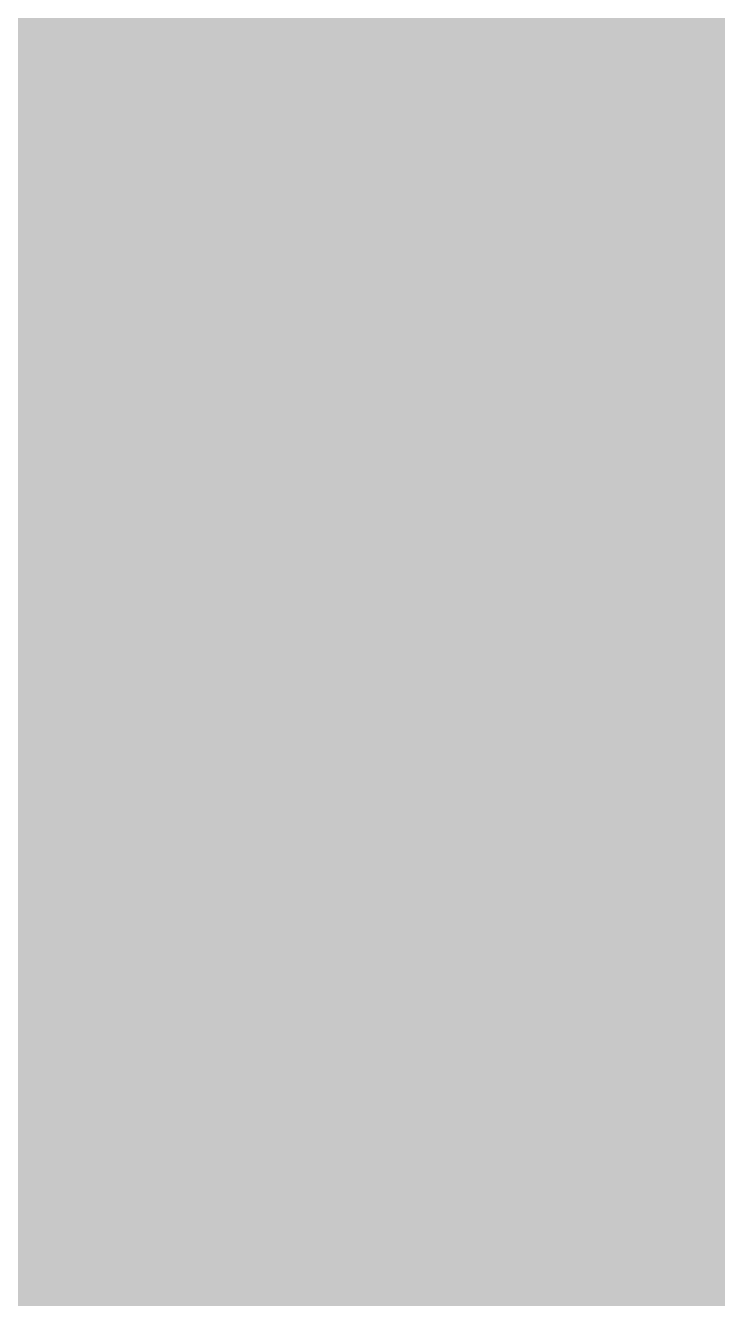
# Model space of a CAD drawing. Header units: inches. Extents: x 0 to 22.3, y 0 to 15.7.
# Drawn here: x 1.09382 to 1.10948, y 4.6774 to 4.70624 of the extents above; entities that cross this region are included whole.
import ezdxf

# ---------------------------------------------------------------- set-up
doc = ezdxf.new("R2010")
doc.units = ezdxf.units.IN
doc.header["$MEASUREMENT"] = 0
doc.layers.add('Sheet', color=255, linetype='Continuous')

msp = doc.modelspace()

# ---------------------------------------------------------------- linework, layer by layer
at = {"layer": 'Sheet'}
for points in [[(1.100236, 4.699834, 0.0118, 0.0118, 0), (1.100236, 4.800169, 0.0118, 0.0118, 0)], [(1.100236, 4.699834, 0.0118, 0.0118, 0), (1.100236, 4.599941, 0.0118, 0.0118, 0)], [(1.100236, 4.699834, 0.0118, 0.0118, 0), (1.700083, 4.699834, 0.0118, 0.0118, 0), (1.700083, 3.900248, 0.0118, 0.0118, 0), (2.000228, 3.900248, 0.0118, 0.0118, 0), (3.000121, 3.900248, 0.0118, 0.0118, 0), (3.000121, 4.000141, 0.0118, 0.0118, 0)], [(1.115707, 4.687016, 0.0118, 0.0118, 0), (1.114823, 4.686574, 0.0118, 0.0118, 0), (1.114381, 4.68569, 0.0118, 0.0118, 0), (1.113497, 4.685248, 0.0118, 0.0118, 0), (1.113055, 4.684364, 0.0118, 0.0118, 0), (1.112171, 4.683922, 0.0118, 0.0118, 0), (1.111287, 4.68348, 0.0118, 0.0118, 0), (1.110403, 4.682596, 0.0118, 0.0118, 0), (1.109961, 4.682154, 0.0118, 0.0118, 0), (1.109077, 4.681712, 0.0118, 0.0118, 0), (1.108193, 4.681712, 0.0118, 0.0118, 0), (1.107309, 4.68127, 0.0118, 0.0118, 0), (1.105982, 4.680828, 0.0118, 0.0118, 0), (1.105098, 4.680386, 0.0118, 0.0118, 0), (1.104214, 4.680386, 0.0118, 0.0118, 0), (1.10333, 4.680386, 0.0118, 0.0118, 0), (1.102446, 4.679944, 0.0118, 0.0118, 0), (1.10112, 4.679944, 0.0118, 0.0118, 0), (1.100236, 4.679944, 0.0118, 0.0118, 0)], [(1.115707, 4.687016, 0.0118, 0.0118, 0), (1.114823, 4.686574, 0.0118, 0.0118, 0), (1.114381, 4.68569, 0.0118, 0.0118, 0), (1.113497, 4.685248, 0.0118, 0.0118, 0), (1.113055, 4.684364, 0.0118, 0.0118, 0), (1.112171, 4.683922, 0.0118, 0.0118, 0), (1.111287, 4.68348, 0.0118, 0.0118, 0), (1.110403, 4.682596, 0.0118, 0.0118, 0), (1.109961, 4.682154, 0.0118, 0.0118, 0), (1.109077, 4.681712, 0.0118, 0.0118, 0), (1.108193, 4.681712, 0.0118, 0.0118, 0), (1.107309, 4.68127, 0.0118, 0.0118, 0), (1.105982, 4.680828, 0.0118, 0.0118, 0), (1.105098, 4.680386, 0.0118, 0.0118, 0), (1.104214, 4.680386, 0.0118, 0.0118, 0), (1.10333, 4.680386, 0.0118, 0.0118, 0), (1.102446, 4.679944, 0.0118, 0.0118, 0), (1.10112, 4.679944, 0.0118, 0.0118, 0), (1.100236, 4.679944, 0.0118, 0.0118, 0)], [(1.115707, 4.687016, 0.0118, 0.0118, 0), (1.114823, 4.686574, 0.0118, 0.0118, 0), (1.114381, 4.68569, 0.0118, 0.0118, 0), (1.113497, 4.685248, 0.0118, 0.0118, 0), (1.113055, 4.684364, 0.0118, 0.0118, 0), (1.112171, 4.683922, 0.0118, 0.0118, 0), (1.111287, 4.68348, 0.0118, 0.0118, 0), (1.110403, 4.682596, 0.0118, 0.0118, 0), (1.109961, 4.682154, 0.0118, 0.0118, 0), (1.109077, 4.681712, 0.0118, 0.0118, 0), (1.108193, 4.681712, 0.0118, 0.0118, 0), (1.107309, 4.68127, 0.0118, 0.0118, 0), (1.105982, 4.680828, 0.0118, 0.0118, 0), (1.105098, 4.680386, 0.0118, 0.0118, 0), (1.104214, 4.680386, 0.0118, 0.0118, 0), (1.10333, 4.680386, 0.0118, 0.0118, 0), (1.102446, 4.679944, 0.0118, 0.0118, 0), (1.10112, 4.679944, 0.0118, 0.0118, 0), (1.100236, 4.679944, 0.0118, 0.0118, 0)], [(1.115707, 4.687016, 0.0118, 0.0118, 0), (1.114823, 4.686574, 0.0118, 0.0118, 0), (1.114381, 4.68569, 0.0118, 0.0118, 0), (1.113497, 4.685248, 0.0118, 0.0118, 0), (1.113055, 4.684364, 0.0118, 0.0118, 0), (1.112171, 4.683922, 0.0118, 0.0118, 0), (1.111287, 4.68348, 0.0118, 0.0118, 0), (1.110403, 4.682596, 0.0118, 0.0118, 0), (1.109961, 4.682154, 0.0118, 0.0118, 0), (1.109077, 4.681712, 0.0118, 0.0118, 0), (1.108193, 4.681712, 0.0118, 0.0118, 0), (1.107309, 4.68127, 0.0118, 0.0118, 0), (1.105982, 4.680828, 0.0118, 0.0118, 0), (1.105098, 4.680386, 0.0118, 0.0118, 0), (1.104214, 4.680386, 0.0118, 0.0118, 0), (1.10333, 4.680386, 0.0118, 0.0118, 0), (1.102446, 4.679944, 0.0118, 0.0118, 0), (1.10112, 4.679944, 0.0118, 0.0118, 0), (1.100236, 4.679944, 0.0118, 0.0118, 0)], [(1.115707, 4.687016, 0.0118, 0.0118, 0), (1.114823, 4.686574, 0.0118, 0.0118, 0), (1.114381, 4.68569, 0.0118, 0.0118, 0), (1.113497, 4.685248, 0.0118, 0.0118, 0), (1.113055, 4.684364, 0.0118, 0.0118, 0), (1.112171, 4.683922, 0.0118, 0.0118, 0), (1.111287, 4.68348, 0.0118, 0.0118, 0), (1.110403, 4.682596, 0.0118, 0.0118, 0), (1.109961, 4.682154, 0.0118, 0.0118, 0), (1.109077, 4.681712, 0.0118, 0.0118, 0), (1.108193, 4.681712, 0.0118, 0.0118, 0), (1.107309, 4.68127, 0.0118, 0.0118, 0), (1.105982, 4.680828, 0.0118, 0.0118, 0), (1.105098, 4.680386, 0.0118, 0.0118, 0), (1.104214, 4.680386, 0.0118, 0.0118, 0), (1.10333, 4.680386, 0.0118, 0.0118, 0), (1.102446, 4.679944, 0.0118, 0.0118, 0), (1.10112, 4.679944, 0.0118, 0.0118, 0), (1.100236, 4.679944, 0.0118, 0.0118, 0)], [(1.115707, 4.687016, 0.0118, 0.0118, 0), (1.114823, 4.686574, 0.0118, 0.0118, 0), (1.114381, 4.68569, 0.0118, 0.0118, 0), (1.113497, 4.685248, 0.0118, 0.0118, 0), (1.113055, 4.684364, 0.0118, 0.0118, 0), (1.112171, 4.683922, 0.0118, 0.0118, 0), (1.111287, 4.68348, 0.0118, 0.0118, 0), (1.110403, 4.682596, 0.0118, 0.0118, 0), (1.109961, 4.682154, 0.0118, 0.0118, 0), (1.109077, 4.681712, 0.0118, 0.0118, 0), (1.108193, 4.681712, 0.0118, 0.0118, 0), (1.107309, 4.68127, 0.0118, 0.0118, 0), (1.105982, 4.680828, 0.0118, 0.0118, 0), (1.105098, 4.680386, 0.0118, 0.0118, 0), (1.104214, 4.680386, 0.0118, 0.0118, 0), (1.10333, 4.680386, 0.0118, 0.0118, 0), (1.102446, 4.679944, 0.0118, 0.0118, 0), (1.10112, 4.679944, 0.0118, 0.0118, 0), (1.100236, 4.679944, 0.0118, 0.0118, 0)], [(1.100236, 4.679944, 0.0118, 0.0118, 0), (1.099352, 4.679944, 0.0118, 0.0118, 0), (1.098026, 4.679944, 0.0118, 0.0118, 0), (1.097142, 4.680386, 0.0118, 0.0118, 0), (1.096258, 4.680386, 0.0118, 0.0118, 0), (1.095373, 4.680386, 0.0118, 0.0118, 0), (1.094489, 4.680828, 0.0118, 0.0118, 0), (1.093163, 4.68127, 0.0118, 0.0118, 0), (1.092279, 4.681712, 0.0118, 0.0118, 0), (1.091395, 4.681712, 0.0118, 0.0118, 0), (1.090511, 4.682154, 0.0118, 0.0118, 0), (1.090069, 4.682596, 0.0118, 0.0118, 0), (1.089185, 4.68348, 0.0118, 0.0118, 0), (1.088301, 4.683922, 0.0118, 0.0118, 0), (1.087417, 4.684364, 0.0118, 0.0118, 0)], [(1.100236, 4.679944, 0.0118, 0.0118, 0), (1.099352, 4.679944, 0.0118, 0.0118, 0), (1.098026, 4.679944, 0.0118, 0.0118, 0), (1.097142, 4.680386, 0.0118, 0.0118, 0), (1.096258, 4.680386, 0.0118, 0.0118, 0), (1.095373, 4.680386, 0.0118, 0.0118, 0), (1.094489, 4.680828, 0.0118, 0.0118, 0), (1.093163, 4.68127, 0.0118, 0.0118, 0), (1.092279, 4.681712, 0.0118, 0.0118, 0), (1.091395, 4.681712, 0.0118, 0.0118, 0), (1.090511, 4.682154, 0.0118, 0.0118, 0), (1.090069, 4.682596, 0.0118, 0.0118, 0), (1.089185, 4.68348, 0.0118, 0.0118, 0), (1.088301, 4.683922, 0.0118, 0.0118, 0), (1.087417, 4.684364, 0.0118, 0.0118, 0)], [(1.100236, 4.679944, 0.0118, 0.0118, 0), (1.099352, 4.679944, 0.0118, 0.0118, 0), (1.098026, 4.679944, 0.0118, 0.0118, 0), (1.097142, 4.680386, 0.0118, 0.0118, 0), (1.096258, 4.680386, 0.0118, 0.0118, 0), (1.095373, 4.680386, 0.0118, 0.0118, 0), (1.094489, 4.680828, 0.0118, 0.0118, 0), (1.093163, 4.68127, 0.0118, 0.0118, 0), (1.092279, 4.681712, 0.0118, 0.0118, 0), (1.091395, 4.681712, 0.0118, 0.0118, 0), (1.090511, 4.682154, 0.0118, 0.0118, 0), (1.090069, 4.682596, 0.0118, 0.0118, 0), (1.089185, 4.68348, 0.0118, 0.0118, 0), (1.088301, 4.683922, 0.0118, 0.0118, 0), (1.087417, 4.684364, 0.0118, 0.0118, 0)], [(1.100236, 4.679944, 0.0118, 0.0118, 0), (1.099352, 4.679944, 0.0118, 0.0118, 0), (1.098026, 4.679944, 0.0118, 0.0118, 0), (1.097142, 4.680386, 0.0118, 0.0118, 0), (1.096258, 4.680386, 0.0118, 0.0118, 0), (1.095373, 4.680386, 0.0118, 0.0118, 0), (1.094489, 4.680828, 0.0118, 0.0118, 0), (1.093163, 4.68127, 0.0118, 0.0118, 0), (1.092279, 4.681712, 0.0118, 0.0118, 0), (1.091395, 4.681712, 0.0118, 0.0118, 0), (1.090511, 4.682154, 0.0118, 0.0118, 0), (1.090069, 4.682596, 0.0118, 0.0118, 0), (1.089185, 4.68348, 0.0118, 0.0118, 0), (1.088301, 4.683922, 0.0118, 0.0118, 0), (1.087417, 4.684364, 0.0118, 0.0118, 0)], [(1.100236, 4.679944, 0.0118, 0.0118, 0), (1.099352, 4.679944, 0.0118, 0.0118, 0), (1.098026, 4.679944, 0.0118, 0.0118, 0), (1.097142, 4.680386, 0.0118, 0.0118, 0), (1.096258, 4.680386, 0.0118, 0.0118, 0), (1.095373, 4.680386, 0.0118, 0.0118, 0), (1.094489, 4.680828, 0.0118, 0.0118, 0), (1.093163, 4.68127, 0.0118, 0.0118, 0), (1.092279, 4.681712, 0.0118, 0.0118, 0), (1.091395, 4.681712, 0.0118, 0.0118, 0), (1.090511, 4.682154, 0.0118, 0.0118, 0), (1.090069, 4.682596, 0.0118, 0.0118, 0), (1.089185, 4.68348, 0.0118, 0.0118, 0), (1.088301, 4.683922, 0.0118, 0.0118, 0), (1.087417, 4.684364, 0.0118, 0.0118, 0)], [(1.100236, 4.679944, 0.0118, 0.0118, 0), (1.099352, 4.679944, 0.0118, 0.0118, 0), (1.098026, 4.679944, 0.0118, 0.0118, 0), (1.097142, 4.680386, 0.0118, 0.0118, 0), (1.096258, 4.680386, 0.0118, 0.0118, 0), (1.095373, 4.680386, 0.0118, 0.0118, 0), (1.094489, 4.680828, 0.0118, 0.0118, 0), (1.093163, 4.68127, 0.0118, 0.0118, 0), (1.092279, 4.681712, 0.0118, 0.0118, 0), (1.091395, 4.681712, 0.0118, 0.0118, 0), (1.090511, 4.682154, 0.0118, 0.0118, 0), (1.090069, 4.682596, 0.0118, 0.0118, 0), (1.089185, 4.68348, 0.0118, 0.0118, 0), (1.088301, 4.683922, 0.0118, 0.0118, 0), (1.087417, 4.684364, 0.0118, 0.0118, 0)], [(1.112171, 4.683922, 0.0039, 0.0039, 0), (1.111287, 4.68348, 0.0039, 0.0039, 0), (1.110403, 4.682596, 0.0039, 0.0039, 0), (1.109961, 4.682154, 0.0039, 0.0039, 0), (1.109077, 4.681712, 0.0039, 0.0039, 0), (1.108193, 4.681712, 0.0039, 0.0039, 0), (1.107309, 4.68127, 0.0039, 0.0039, 0), (1.105982, 4.680828, 0.0039, 0.0039, 0), (1.105098, 4.680386, 0.0039, 0.0039, 0), (1.104214, 4.680386, 0.0039, 0.0039, 0), (1.10333, 4.680386, 0.0039, 0.0039, 0), (1.102446, 4.679944, 0.0039, 0.0039, 0), (1.10112, 4.679944, 0.0039, 0.0039, 0), (1.100236, 4.679944, 0.0039, 0.0039, 0)], [(1.112171, 4.683922, 0.0039, 0.0039, 0), (1.111287, 4.68348, 0.0039, 0.0039, 0), (1.110403, 4.682596, 0.0039, 0.0039, 0), (1.109961, 4.682154, 0.0039, 0.0039, 0), (1.109077, 4.681712, 0.0039, 0.0039, 0), (1.108193, 4.681712, 0.0039, 0.0039, 0), (1.107309, 4.68127, 0.0039, 0.0039, 0), (1.105982, 4.680828, 0.0039, 0.0039, 0), (1.105098, 4.680386, 0.0039, 0.0039, 0), (1.104214, 4.680386, 0.0039, 0.0039, 0), (1.10333, 4.680386, 0.0039, 0.0039, 0), (1.102446, 4.679944, 0.0039, 0.0039, 0), (1.10112, 4.679944, 0.0039, 0.0039, 0), (1.100236, 4.679944, 0.0039, 0.0039, 0)], [(1.112171, 4.683922, 0.0039, 0.0039, 0), (1.111287, 4.68348, 0.0039, 0.0039, 0), (1.110403, 4.682596, 0.0039, 0.0039, 0), (1.109961, 4.682154, 0.0039, 0.0039, 0), (1.109077, 4.681712, 0.0039, 0.0039, 0), (1.108193, 4.681712, 0.0039, 0.0039, 0), (1.107309, 4.68127, 0.0039, 0.0039, 0), (1.105982, 4.680828, 0.0039, 0.0039, 0), (1.105098, 4.680386, 0.0039, 0.0039, 0), (1.104214, 4.680386, 0.0039, 0.0039, 0), (1.10333, 4.680386, 0.0039, 0.0039, 0), (1.102446, 4.679944, 0.0039, 0.0039, 0), (1.10112, 4.679944, 0.0039, 0.0039, 0), (1.100236, 4.679944, 0.0039, 0.0039, 0)], [(1.112171, 4.683922, 0.0039, 0.0039, 0), (1.111287, 4.68348, 0.0039, 0.0039, 0), (1.110403, 4.682596, 0.0039, 0.0039, 0), (1.109961, 4.682154, 0.0039, 0.0039, 0), (1.109077, 4.681712, 0.0039, 0.0039, 0), (1.108193, 4.681712, 0.0039, 0.0039, 0), (1.107309, 4.68127, 0.0039, 0.0039, 0), (1.105982, 4.680828, 0.0039, 0.0039, 0), (1.105098, 4.680386, 0.0039, 0.0039, 0), (1.104214, 4.680386, 0.0039, 0.0039, 0), (1.10333, 4.680386, 0.0039, 0.0039, 0), (1.102446, 4.679944, 0.0039, 0.0039, 0), (1.10112, 4.679944, 0.0039, 0.0039, 0), (1.100236, 4.679944, 0.0039, 0.0039, 0)], [(1.112171, 4.683922, 0.0039, 0.0039, 0), (1.111287, 4.68348, 0.0039, 0.0039, 0), (1.110403, 4.682596, 0.0039, 0.0039, 0), (1.109961, 4.682154, 0.0039, 0.0039, 0), (1.109077, 4.681712, 0.0039, 0.0039, 0), (1.108193, 4.681712, 0.0039, 0.0039, 0), (1.107309, 4.68127, 0.0039, 0.0039, 0), (1.105982, 4.680828, 0.0039, 0.0039, 0), (1.105098, 4.680386, 0.0039, 0.0039, 0), (1.104214, 4.680386, 0.0039, 0.0039, 0), (1.10333, 4.680386, 0.0039, 0.0039, 0), (1.102446, 4.679944, 0.0039, 0.0039, 0), (1.10112, 4.679944, 0.0039, 0.0039, 0), (1.100236, 4.679944, 0.0039, 0.0039, 0)], [(1.112171, 4.683922, 0.0039, 0.0039, 0), (1.111287, 4.68348, 0.0039, 0.0039, 0), (1.110403, 4.682596, 0.0039, 0.0039, 0), (1.109961, 4.682154, 0.0039, 0.0039, 0), (1.109077, 4.681712, 0.0039, 0.0039, 0), (1.108193, 4.681712, 0.0039, 0.0039, 0), (1.107309, 4.68127, 0.0039, 0.0039, 0), (1.105982, 4.680828, 0.0039, 0.0039, 0), (1.105098, 4.680386, 0.0039, 0.0039, 0), (1.104214, 4.680386, 0.0039, 0.0039, 0), (1.10333, 4.680386, 0.0039, 0.0039, 0), (1.102446, 4.679944, 0.0039, 0.0039, 0), (1.10112, 4.679944, 0.0039, 0.0039, 0), (1.100236, 4.679944, 0.0039, 0.0039, 0)], [(1.100236, 4.679944, 0.0039, 0.0039, 0), (1.099352, 4.679944, 0.0039, 0.0039, 0), (1.098026, 4.679944, 0.0039, 0.0039, 0), (1.097142, 4.680386, 0.0039, 0.0039, 0), (1.096258, 4.680386, 0.0039, 0.0039, 0), (1.095373, 4.680386, 0.0039, 0.0039, 0), (1.094489, 4.680828, 0.0039, 0.0039, 0), (1.093163, 4.68127, 0.0039, 0.0039, 0), (1.092279, 4.681712, 0.0039, 0.0039, 0), (1.091395, 4.681712, 0.0039, 0.0039, 0)], [(1.100236, 4.679944, 0.0039, 0.0039, 0), (1.099352, 4.679944, 0.0039, 0.0039, 0), (1.098026, 4.679944, 0.0039, 0.0039, 0), (1.097142, 4.680386, 0.0039, 0.0039, 0), (1.096258, 4.680386, 0.0039, 0.0039, 0), (1.095373, 4.680386, 0.0039, 0.0039, 0), (1.094489, 4.680828, 0.0039, 0.0039, 0), (1.093163, 4.68127, 0.0039, 0.0039, 0), (1.092279, 4.681712, 0.0039, 0.0039, 0), (1.091395, 4.681712, 0.0039, 0.0039, 0)], [(1.100236, 4.679944, 0.0039, 0.0039, 0), (1.099352, 4.679944, 0.0039, 0.0039, 0), (1.098026, 4.679944, 0.0039, 0.0039, 0), (1.097142, 4.680386, 0.0039, 0.0039, 0), (1.096258, 4.680386, 0.0039, 0.0039, 0), (1.095373, 4.680386, 0.0039, 0.0039, 0), (1.094489, 4.680828, 0.0039, 0.0039, 0), (1.093163, 4.68127, 0.0039, 0.0039, 0), (1.092279, 4.681712, 0.0039, 0.0039, 0), (1.091395, 4.681712, 0.0039, 0.0039, 0)], [(1.100236, 4.679944, 0.0039, 0.0039, 0), (1.099352, 4.679944, 0.0039, 0.0039, 0), (1.098026, 4.679944, 0.0039, 0.0039, 0), (1.097142, 4.680386, 0.0039, 0.0039, 0), (1.096258, 4.680386, 0.0039, 0.0039, 0), (1.095373, 4.680386, 0.0039, 0.0039, 0), (1.094489, 4.680828, 0.0039, 0.0039, 0), (1.093163, 4.68127, 0.0039, 0.0039, 0), (1.092279, 4.681712, 0.0039, 0.0039, 0), (1.091395, 4.681712, 0.0039, 0.0039, 0)], [(1.100236, 4.679944, 0.0039, 0.0039, 0), (1.099352, 4.679944, 0.0039, 0.0039, 0), (1.098026, 4.679944, 0.0039, 0.0039, 0), (1.097142, 4.680386, 0.0039, 0.0039, 0), (1.096258, 4.680386, 0.0039, 0.0039, 0), (1.095373, 4.680386, 0.0039, 0.0039, 0), (1.094489, 4.680828, 0.0039, 0.0039, 0), (1.093163, 4.68127, 0.0039, 0.0039, 0), (1.092279, 4.681712, 0.0039, 0.0039, 0), (1.091395, 4.681712, 0.0039, 0.0039, 0)], [(1.100236, 4.679944, 0.0039, 0.0039, 0), (1.099352, 4.679944, 0.0039, 0.0039, 0), (1.098026, 4.679944, 0.0039, 0.0039, 0), (1.097142, 4.680386, 0.0039, 0.0039, 0), (1.096258, 4.680386, 0.0039, 0.0039, 0), (1.095373, 4.680386, 0.0039, 0.0039, 0), (1.094489, 4.680828, 0.0039, 0.0039, 0), (1.093163, 4.68127, 0.0039, 0.0039, 0), (1.092279, 4.681712, 0.0039, 0.0039, 0), (1.091395, 4.681712, 0.0039, 0.0039, 0)]]:
    msp.add_lwpolyline(points, format="xyseb", dxfattribs=at)
msp.add_lwpolyline([(1.09, 4.7, 0.02, 0.02, 1), (1.11, 4.7, 0.02, 0.02, 1)], format="xyseb", close=True, dxfattribs=at)

doc.saveas('drawing.dxf')
